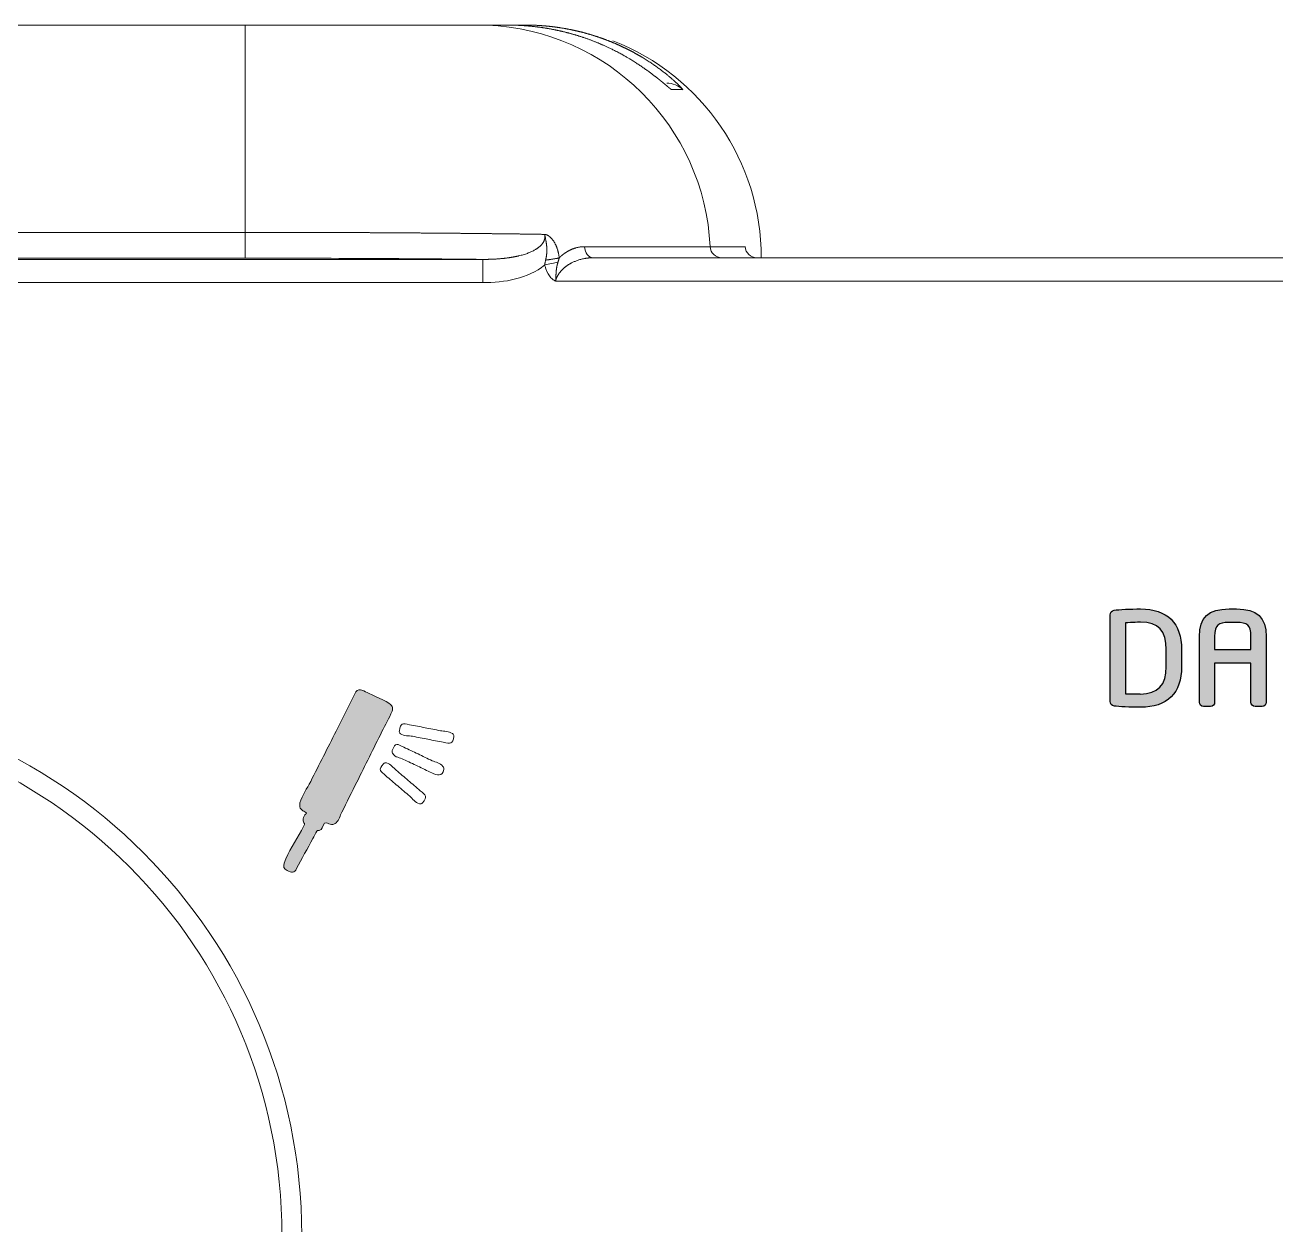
# Model space of a CAD drawing. Extents: x 4791 to 7950, y -873 to 2082.
# Drawn here: x 5907.2 to 5960.9, y 270.6 to 322.1 of the extents above; entities that cross this region are included whole.
import ezdxf

# ---------------------------------------------------------------- set-up
doc = ezdxf.new("R2010")
doc.units = 0
doc.header["$LTSCALE"] = 3
doc.header["$MEASUREMENT"] = 0
doc.layers.add('1', color=7, linetype='CONTINUOUS', true_color=0xffffff)
doc.layers.add('레이어 1', color=7, linetype='CONTINUOUS')
doc.layers.add('레이어 4', color=7, linetype='CONTINUOUS')

msp = doc.modelspace()

# ---------------------------------------------------------------- hatches: boundary and pattern name
at = {"layer": '레이어 1', "true_color": 0x939598}
h = msp.add_hatch(color=252, dxfattribs=at)
h.dxf.hatch_style = 2
edge = h.paths.add_edge_path()
edge.add_spline(control_points=[(5956.205, 294.558), (5956.205, 293.765), (5955.843, 293.379), (5955.098, 293.379), (5955.098, 293.379), (5954.589, 293.388), (5954.456, 293.391), (5954.456, 293.391), (5954.456, 296.432), (5954.456, 296.432), (5954.72, 296.458), (5955.095, 296.463), (5955.099, 296.463), (5955.864, 296.463), (5956.205, 296.099), (5956.205, 295.285), (5956.205, 295.285), (5956.205, 294.558), (5956.205, 294.558)], knot_values=[0, 0, 0, 0, 1, 1, 1, 2, 2, 2, 3, 3, 3, 4, 4, 4, 5, 5, 5, 6, 6, 6, 6], degree=3, periodic=0)
edge = h.paths.add_edge_path()
edge.add_spline(control_points=[(5955.098, 297.034), (5954.685, 297.034), (5954.149, 297.009), (5953.973, 296.98), (5953.863, 296.962), (5953.792, 296.88), (5953.792, 296.771), (5953.792, 296.771), (5953.792, 293.071), (5953.792, 293.071), (5953.792, 292.957), (5953.863, 292.877), (5953.978, 292.861), (5954.144, 292.833), (5954.679, 292.808), (5955.098, 292.808), (5956.253, 292.808), (5956.863, 293.414), (5956.863, 294.558), (5956.863, 294.558), (5956.863, 295.285), (5956.863, 295.285), (5956.863, 296.429), (5956.253, 297.034), (5955.098, 297.034)], knot_values=[0, 0, 0, 0, 1, 1, 1, 2, 2, 2, 3, 3, 3, 4, 4, 4, 5, 5, 5, 6, 6, 6, 7, 7, 7, 8, 8, 8, 8], degree=3, periodic=0)
h = msp.add_hatch(color=252, dxfattribs=at)
h.dxf.hatch_style = 2
edge = h.paths.add_edge_path()
edge.add_spline(control_points=[(5959.841, 295.289), (5959.841, 295.289), (5958.284, 295.289), (5958.284, 295.289), (5958.284, 295.347), (5958.284, 295.844), (5958.284, 295.844), (5958.284, 296.363), (5958.438, 296.452), (5958.901, 296.452), (5958.901, 296.452), (5959.224, 296.452), (5959.224, 296.452), (5959.687, 296.452), (5959.841, 296.363), (5959.841, 295.844), (5959.841, 295.844), (5959.841, 295.347), (5959.841, 295.289)], knot_values=[0, 0, 0, 0, 1, 1, 1, 2, 2, 2, 3, 3, 3, 4, 4, 4, 5, 5, 5, 6, 6, 6, 6], degree=3, periodic=0)
edge = h.paths.add_edge_path()
edge.add_spline(control_points=[(5959.224, 297.034), (5959.224, 297.034), (5958.901, 297.034), (5958.901, 297.034), (5958.019, 297.034), (5957.626, 296.667), (5957.626, 295.844), (5957.626, 295.844), (5957.626, 293.029), (5957.626, 293.029), (5957.626, 292.93), (5957.707, 292.846), (5957.802, 292.846), (5957.802, 292.846), (5958.11, 292.846), (5958.11, 292.846), (5958.219, 292.846), (5958.284, 292.939), (5958.284, 293.029), (5958.284, 293.029), (5958.284, 294.647), (5958.284, 294.71), (5958.284, 294.71), (5959.841, 294.71), (5959.841, 294.71), (5959.841, 294.647), (5959.841, 293.029), (5959.841, 293.029), (5959.841, 292.928), (5959.92, 292.846), (5960.018, 292.846), (5960.018, 292.846), (5960.323, 292.846), (5960.323, 292.846), (5960.429, 292.846), (5960.501, 292.94), (5960.501, 293.029), (5960.501, 293.029), (5960.501, 295.844), (5960.501, 295.844), (5960.501, 296.667), (5960.107, 297.034), (5959.224, 297.034)], knot_values=[0, 0, 0, 0, 1, 1, 1, 2, 2, 2, 3, 3, 3, 4, 4, 4, 5, 5, 5, 6, 6, 6, 7, 7, 7, 8, 8, 8, 9, 9, 9, 10, 10, 10, 11, 11, 11, 12, 12, 12, 13, 13, 13, 14, 14, 14, 14], degree=3, periodic=0)
at = {"layer": '레이어 4'}
h = msp.add_hatch(color=252, dxfattribs=at)
h.dxf.hatch_style = 2
edge = h.paths.add_edge_path()
edge.add_spline(control_points=[(5918.83, 285.877), (5918.744, 285.66), (5918.596, 285.715), (5918.428, 285.798), (5918.285, 285.87), (5918.247, 285.955), (5918.3, 286.108), (5918.478, 286.621), (5918.795, 287.047), (5919.044, 287.515), (5919.083, 287.59), (5919.123, 287.664), (5919.162, 287.738), (5919.176, 287.763), (5919.184, 287.784), (5919.166, 287.812), (5919.149, 287.836), (5919.137, 287.862), (5919.129, 287.891), (5919.111, 287.951), (5919.109, 288.006), (5919.128, 288.066), (5919.14, 288.109), (5919.164, 288.146), (5919.184, 288.185), (5919.201, 288.22), (5919.3, 288.252), (5919.233, 288.292), (5919.177, 288.326), (5919.119, 288.352), (5919.067, 288.391), (5918.996, 288.443), (5918.973, 288.503), (5918.965, 288.587), (5918.961, 288.626), (5918.964, 288.662), (5918.976, 288.7), (5919.078, 289.039), (5919.283, 289.315), (5919.438, 289.622), (5919.802, 290.343), (5920.168, 291.064), (5920.533, 291.786), (5920.803, 292.318), (5921.072, 292.852), (5921.33, 293.391), (5921.464, 293.672), (5921.661, 293.542), (5921.867, 293.439), (5922.036, 293.355), (5922.724, 293.061), (5922.874, 292.93), (5922.934, 292.877), (5922.954, 292.821), (5922.955, 292.744), (5922.956, 292.706), (5922.949, 292.672), (5922.935, 292.637), (5922.805, 292.337), (5922.644, 292.054), (5922.499, 291.762), (5922.139, 291.038), (5921.779, 290.315), (5921.419, 289.591), (5921.205, 289.161), (5920.991, 288.731), (5920.777, 288.301), (5920.7, 288.146), (5920.669, 287.976), (5920.531, 287.845), (5920.471, 287.788), (5920.414, 287.765), (5920.329, 287.773), (5920.245, 287.782), (5920.176, 287.825), (5920.099, 287.85), (5919.996, 287.884), (5919.944, 287.593), (5919.891, 287.557), (5919.854, 287.533), (5919.817, 287.519), (5919.773, 287.513), (5919.749, 287.508), (5919.72, 287.521), (5919.703, 287.489), (5919.645, 287.382), (5919.587, 287.274), (5919.528, 287.167), (5919.295, 286.737), (5919.063, 286.307), (5918.83, 285.877)], knot_values=[0, 0, 0, 0, 1, 1, 1, 2, 2, 2, 3, 3, 3, 4, 4, 4, 5, 5, 5, 6, 6, 6, 7, 7, 7, 8, 8, 8, 9, 9, 9, 10, 10, 10, 11, 11, 11, 12, 12, 12, 13, 13, 13, 14, 14, 14, 15, 15, 15, 16, 16, 16, 17, 17, 17, 18, 18, 18, 19, 19, 19, 20, 20, 20, 21, 21, 21, 22, 22, 22, 23, 23, 23, 24, 24, 24, 25, 25, 25, 26, 26, 26, 27, 27, 27, 28, 28, 28, 29, 29, 29, 30, 30, 30, 30], degree=3, periodic=0)

# ---------------------------------------------------------------- linework, layer by layer
at = {"layer": '1', "color": 7, "linetype": 'Continuous', "lineweight": 18}
for p, q in [((5916.617, 322.118), (5490.987, 322.118)), ((5878.803, 322.125), (5928.633, 322.125)), ((5927.015, 322.117), (5916.617, 322.117)), ((5928.195, 322.118), (5926.975, 322.118)), ((5928.633, 322.125), (5928.801, 322.125)), ((5926.829, 312.055), (5926.829, 311.055)), ((5931.576, 312.125), (5992.228, 312.125))]:
    msp.add_line(p, q, dxfattribs=at)
at = {"layer": '1', "color": 7, "linetype": 'Continuous', "lineweight": 13}
for p, q in [((5916.617, 322.117), (5490.987, 322.117)), ((5916.617, 322.118), (5916.617, 322.117)), ((5916.617, 313.216), (5916.617, 322.117)), ((5928.235, 322.117), (5927.015, 322.117)), ((5935.428, 319.348), (5934.951, 319.348)), ((5496.488, 313.216), (5916.617, 313.216)), ((5916.617, 312.107), (5916.617, 313.216)), ((5931.211, 312.601), (5936.603, 312.601)), ((5936.603, 312.601), (5938.11, 312.601)), ((5916.617, 312.107), (5496.488, 312.107)), ((5694.961, 312.055), (5926.829, 312.055)), ((5926.829, 311.055), (5694.961, 311.055)), ((5992.228, 311.125), (5929.961, 311.125))]:
    msp.add_line(p, q, dxfattribs=at)
at = {"layer": '1', "color": 7, "linetype": 'Continuous', "lineweight": 18}
msp.add_arc((5895.802, 270.125), 23.25, 270, 90, dxfattribs=at)
at = {"layer": '1', "color": 7, "linetype": 'Continuous', "lineweight": 13}
msp.add_arc((5895.802, 270.125), 22.398, 270, 90, dxfattribs=at)
at = {"layer": '1', "color": 7, "linetype": 'Continuous', "lineweight": 18}
for centre, major_axis, ratio, start_param, end_param in [((5926.975, 321.118), (0, 1), 0.999848, 6.243285, 6.283188), ((5928.801, 312.125), (10.002, 0), 0.999848, 0, 1.200825), ((5931.576, 312.625), (0, 0.5), 0.730115, 1.618433, 3.141593), ((5938.61, 312.625), (0, 0.5), 0.999848, 1.618433, 3.141593)]:
    msp.add_ellipse(centre, major_axis=major_axis, ratio=ratio, start_param=start_param, end_param=end_param, dxfattribs=at)
at = {"layer": '1', "color": 7, "linetype": 'Continuous', "lineweight": 13}
for centre, major_axis, start_param, end_param in [((5926.616, 312.125), (0, -10), 1.618433, 3.101692), ((5934.737, 318.625), (0, 1), 5.519399, 6.283185), ((5937.102, 312.625), (0, -0.5), 4.760026, 6.283185)]:
    msp.add_ellipse(centre, major_axis=major_axis, ratio=0.999848, start_param=start_param, end_param=end_param, dxfattribs=at)
at = {"layer": '1', "color": 7, "linetype": 'Continuous', "lineweight": 18}
for points, knots in [([(5934.951, 319.348), (5934.95, 319.348), (5934.95, 319.348), (5934.949, 319.348), (5934.947, 319.348), (5934.946, 319.349), (5934.944, 319.35), (5934.943, 319.351), (5934.941, 319.352), (5934.939, 319.353), (5934.936, 319.354), (5934.934, 319.356), (5934.931, 319.358), (5934.928, 319.36), (5934.925, 319.362), (5934.922, 319.364), (5934.919, 319.366), (5934.915, 319.369), (5934.912, 319.372), (5934.908, 319.375), (5934.904, 319.378), (5934.9, 319.381), (5934.895, 319.384), (5934.891, 319.388), (5934.886, 319.392), (5934.881, 319.396), (5934.876, 319.4), (5934.871, 319.404), (5934.865, 319.408), (5934.86, 319.413), (5934.854, 319.418), (5934.848, 319.423), (5934.842, 319.428), (5934.835, 319.433), (5934.829, 319.438), (5934.822, 319.444), (5934.815, 319.45), (5934.808, 319.456), (5934.801, 319.462), (5934.794, 319.468), (5934.786, 319.474), (5934.778, 319.481), (5934.77, 319.487), (5934.762, 319.494), (5934.754, 319.501), (5934.745, 319.508), (5934.737, 319.516), (5934.728, 319.523), (5934.719, 319.531), (5934.709, 319.538), (5934.7, 319.546), (5934.69, 319.554), (5934.681, 319.562), (5934.671, 319.571), (5934.66, 319.579), (5934.65, 319.588), (5934.639, 319.597), (5934.629, 319.606), (5934.618, 319.615), (5934.607, 319.624), (5934.595, 319.634), (5934.584, 319.643), (5934.572, 319.653), (5934.56, 319.663), (5934.548, 319.673), (5934.536, 319.683), (5934.523, 319.693), (5934.51, 319.703), (5934.497, 319.714), (5934.484, 319.725), (5934.471, 319.735), (5934.458, 319.746), (5934.444, 319.757), (5934.43, 319.769), (5934.416, 319.78), (5934.402, 319.791), (5934.387, 319.803), (5934.372, 319.815), (5934.357, 319.827), (5934.342, 319.839), (5934.327, 319.851), (5934.311, 319.863), (5934.296, 319.876), (5934.28, 319.888), (5934.263, 319.901), (5934.247, 319.913), (5934.218, 319.936), (5934.175, 319.969), (5934.117, 320.013), (5934.057, 320.058), (5933.995, 320.104), (5933.932, 320.15), (5933.866, 320.197), (5933.799, 320.244), (5933.73, 320.292), (5933.66, 320.341), (5933.587, 320.39), (5933.512, 320.44), (5933.436, 320.489), (5933.357, 320.54), (5933.277, 320.59), (5933.207, 320.633), (5933.146, 320.67), (5933.095, 320.7), (5933.039, 320.733), (5932.978, 320.769), (5932.911, 320.807), (5932.839, 320.848), (5932.761, 320.89), (5932.678, 320.935), (5932.589, 320.982), (5932.503, 321.026), (5932.425, 321.065), (5932.355, 321.099), (5932.288, 321.132), (5932.224, 321.162), (5932.163, 321.191), (5932.104, 321.217), (5932.048, 321.243), (5931.994, 321.266), (5931.944, 321.288), (5931.896, 321.309), (5931.852, 321.328), (5931.81, 321.345), (5931.763, 321.364), (5931.712, 321.385), (5931.655, 321.408), (5931.598, 321.431), (5931.541, 321.452), (5931.485, 321.474), (5931.429, 321.495), (5931.373, 321.515), (5931.318, 321.535), (5931.263, 321.554), (5931.208, 321.573), (5931.154, 321.591), (5931.1, 321.609), (5931.047, 321.627), (5930.994, 321.644), (5930.942, 321.66), (5930.889, 321.676), (5930.838, 321.692), (5930.786, 321.707), (5930.735, 321.722), (5930.685, 321.736), (5930.635, 321.75), (5930.585, 321.764), (5930.536, 321.777), (5930.487, 321.79), (5930.438, 321.803), (5930.39, 321.815), (5930.343, 321.827), (5930.296, 321.838), (5930.249, 321.849), (5930.203, 321.86), (5930.157, 321.871), (5930.112, 321.881), (5930.067, 321.891), (5930.023, 321.9), (5929.979, 321.909), (5929.935, 321.918), (5929.892, 321.927), (5929.85, 321.935), (5929.807, 321.943), (5929.766, 321.951), (5929.725, 321.958), (5929.684, 321.966), (5929.644, 321.973), (5929.604, 321.98), (5929.565, 321.986), (5929.526, 321.992), (5929.488, 321.998), (5929.45, 322.004), (5929.413, 322.01), (5929.376, 322.015), (5929.34, 322.021), (5929.304, 322.026), (5929.266, 322.031), (5929.226, 322.036), (5929.184, 322.042), (5929.142, 322.047), (5929.102, 322.052), (5929.063, 322.056), (5929.024, 322.06), (5928.987, 322.065), (5928.95, 322.068), (5928.915, 322.072), (5928.88, 322.075), (5928.846, 322.079), (5928.813, 322.082), (5928.781, 322.085), (5928.749, 322.087), (5928.719, 322.09), (5928.69, 322.092), (5928.661, 322.094), (5928.634, 322.096), (5928.607, 322.098), (5928.581, 322.1), (5928.557, 322.102), (5928.533, 322.103), (5928.51, 322.105), (5928.488, 322.106), (5928.467, 322.107), (5928.446, 322.108), (5928.427, 322.109), (5928.409, 322.11), (5928.391, 322.111), (5928.375, 322.112), (5928.359, 322.113), (5928.344, 322.113), (5928.33, 322.114), (5928.317, 322.114), (5928.305, 322.115), (5928.294, 322.115), (5928.284, 322.116), (5928.275, 322.116), (5928.267, 322.116), (5928.259, 322.117), (5928.253, 322.117), (5928.247, 322.117), (5928.243, 322.117), (5928.239, 322.117), (5928.236, 322.117), (5928.235, 322.117), (5928.235, 322.117)], [0, 0, 0, 0, 0.003246, 0.006482, 0.009708, 0.012924, 0.016131, 0.019329, 0.022518, 0.025697, 0.028867, 0.032028, 0.03518, 0.038323, 0.041458, 0.044584, 0.047701, 0.05081, 0.05391, 0.057003, 0.060087, 0.063163, 0.066231, 0.069292, 0.072345, 0.07539, 0.078427, 0.081458, 0.08448, 0.087496, 0.090505, 0.093507, 0.096502, 0.09949, 0.102471, 0.105446, 0.108415, 0.111377, 0.114334, 0.117284, 0.120228, 0.123167, 0.126099, 0.129027, 0.131948, 0.134865, 0.137776, 0.140682, 0.143584, 0.14648, 0.149372, 0.152259, 0.155142, 0.15802, 0.160895, 0.163765, 0.166631, 0.169493, 0.172352, 0.175207, 0.178059, 0.180907, 0.183753, 0.186595, 0.189434, 0.192271, 0.195105, 0.197937, 0.200766, 0.203593, 0.206417, 0.20924, 0.212061, 0.214881, 0.217698, 0.220515, 0.22333, 0.226144, 0.228957, 0.231769, 0.23458, 0.23739, 0.240201, 0.243011, 0.24582, 0.24863, 0.25144, 0.260695, 0.269793, 0.278742, 0.287548, 0.29622, 0.304766, 0.313196, 0.321517, 0.32974, 0.337875, 0.345931, 0.35392, 0.361851, 0.369736, 0.377586, 0.381859, 0.38657, 0.391718, 0.397303, 0.403326, 0.409788, 0.416688, 0.424027, 0.431805, 0.440022, 0.446249, 0.452238, 0.45799, 0.463505, 0.468783, 0.473824, 0.478628, 0.483195, 0.487526, 0.49162, 0.495478, 0.4991, 0.502486, 0.5075, 0.512495, 0.517472, 0.522432, 0.527374, 0.532299, 0.537207, 0.542099, 0.546975, 0.551835, 0.55668, 0.56151, 0.566325, 0.571126, 0.575913, 0.580687, 0.585447, 0.590194, 0.594929, 0.599651, 0.604362, 0.609061, 0.613749, 0.618427, 0.623094, 0.627752, 0.632399, 0.637038, 0.641668, 0.64629, 0.650904, 0.65551, 0.660109, 0.664701, 0.669287, 0.673867, 0.678442, 0.683011, 0.687575, 0.692136, 0.696692, 0.701245, 0.705795, 0.710342, 0.714887, 0.71943, 0.723972, 0.728513, 0.733053, 0.737593, 0.742133, 0.746674, 0.751216, 0.756813, 0.762389, 0.767947, 0.773487, 0.779009, 0.784514, 0.790002, 0.795476, 0.800935, 0.80638, 0.811812, 0.817232, 0.82264, 0.828038, 0.833426, 0.838805, 0.844175, 0.849538, 0.854895, 0.860245, 0.865591, 0.870932, 0.87627, 0.881605, 0.886939, 0.892272, 0.897604, 0.902938, 0.908273, 0.91361, 0.918951, 0.924295, 0.929645, 0.935, 0.940362, 0.945731, 0.951108, 0.956494, 0.96189, 0.967296, 0.972714, 0.978144, 0.983587, 0.989043, 0.994514, 1, 1, 1, 1]), ([(5926.829, 312.055), (5926.847, 312.055), (5926.881, 312.055), (5926.933, 312.055), (5926.984, 312.056), (5927.034, 312.056), (5927.084, 312.057), (5927.133, 312.059), (5927.181, 312.06), (5927.228, 312.062), (5927.275, 312.064), (5927.322, 312.066), (5927.367, 312.068), (5927.412, 312.071), (5927.456, 312.074), (5927.5, 312.077), (5927.542, 312.08), (5927.584, 312.084), (5927.626, 312.087), (5927.666, 312.091), (5927.706, 312.095), (5927.745, 312.099), (5927.784, 312.104), (5927.822, 312.108), (5927.859, 312.113), (5927.895, 312.117), (5927.93, 312.122), (5927.965, 312.127), (5927.999, 312.132), (5928.033, 312.137), (5928.065, 312.143), (5928.097, 312.148), (5928.128, 312.153), (5928.159, 312.159), (5928.188, 312.164), (5928.217, 312.17), (5928.246, 312.175), (5928.273, 312.181), (5928.3, 312.187), (5928.326, 312.192), (5928.351, 312.198), (5928.401, 312.21), (5928.475, 312.228), (5928.57, 312.255), (5928.661, 312.283), (5928.747, 312.313), (5928.828, 312.344), (5928.904, 312.376), (5928.976, 312.409), (5929.042, 312.443), (5929.093, 312.472), (5929.13, 312.495), (5929.155, 312.511), (5929.179, 312.528), (5929.202, 312.544), (5929.224, 312.561), (5929.246, 312.578), (5929.267, 312.596), (5929.286, 312.613), (5929.306, 312.631), (5929.324, 312.649), (5929.341, 312.667), (5929.357, 312.685), (5929.373, 312.703), (5929.388, 312.721), (5929.401, 312.74), (5929.414, 312.759), (5929.427, 312.777), (5929.438, 312.796), (5929.448, 312.815), (5929.457, 312.834), (5929.466, 312.853), (5929.474, 312.873), (5929.48, 312.892), (5929.486, 312.911), (5929.491, 312.93), (5929.495, 312.949), (5929.499, 312.968), (5929.501, 312.988), (5929.502, 313.007), (5929.503, 313.026), (5929.503, 313.045), (5929.502, 313.064), (5929.5, 313.083), (5929.497, 313.102), (5929.494, 313.114), (5929.493, 313.12)], [0, 0, 0, 0, 0.0167, 0.033193, 0.049478, 0.065556, 0.081424, 0.097082, 0.112529, 0.127765, 0.142788, 0.157598, 0.172194, 0.186575, 0.200741, 0.21469, 0.228421, 0.241935, 0.25523, 0.268305, 0.281159, 0.293793, 0.306205, 0.318394, 0.33036, 0.342101, 0.353618, 0.36491, 0.375976, 0.386815, 0.397427, 0.407812, 0.417968, 0.427895, 0.437592, 0.44706, 0.456298, 0.465304, 0.47408, 0.482624, 0.490936, 0.499015, 0.532147, 0.563942, 0.594399, 0.623514, 0.651288, 0.677723, 0.702823, 0.726596, 0.749053, 0.75867, 0.7681, 0.777346, 0.786409, 0.795292, 0.803997, 0.812527, 0.820885, 0.829074, 0.837097, 0.844959, 0.852661, 0.86021, 0.867609, 0.874863, 0.881978, 0.888957, 0.895808, 0.902537, 0.909149, 0.915653, 0.922054, 0.928362, 0.934583, 0.940728, 0.946803, 0.952819, 0.958785, 0.964712, 0.970608, 0.976484, 0.982351, 0.988219, 0.994099, 1, 1, 1, 1]), ([(5929.492, 313.129), (5929.495, 313.129), (5929.499, 313.129), (5929.506, 313.129), (5929.513, 313.128), (5929.521, 313.127), (5929.528, 313.126), (5929.535, 313.124), (5929.542, 313.122), (5929.549, 313.12), (5929.557, 313.118), (5929.564, 313.116), (5929.572, 313.113), (5929.579, 313.11), (5929.586, 313.107), (5929.594, 313.104), (5929.602, 313.1), (5929.609, 313.096), (5929.617, 313.092), (5929.624, 313.088), (5929.632, 313.084), (5929.64, 313.079), (5929.648, 313.074), (5929.656, 313.069), (5929.663, 313.063), (5929.671, 313.058), (5929.679, 313.052), (5929.687, 313.046), (5929.695, 313.039), (5929.703, 313.033), (5929.711, 313.026), (5929.719, 313.019), (5929.744, 312.997), (5929.783, 312.959), (5929.834, 312.899), (5929.881, 312.834), (5929.916, 312.776), (5929.941, 312.73), (5929.958, 312.697), (5929.974, 312.663), (5929.989, 312.629), (5930.003, 312.594), (5930.017, 312.558), (5930.03, 312.522), (5930.043, 312.484), (5930.054, 312.446), (5930.065, 312.408), (5930.075, 312.369), (5930.084, 312.329), (5930.093, 312.288), (5930.1, 312.247), (5930.107, 312.205), (5930.113, 312.162), (5930.117, 312.133), (5930.118, 312.119)], [0, 0, 0, 0, 0.006653, 0.013341, 0.020068, 0.026838, 0.033656, 0.040526, 0.04745, 0.054433, 0.061479, 0.068591, 0.075773, 0.083027, 0.090358, 0.097768, 0.105261, 0.112839, 0.120505, 0.128262, 0.136113, 0.144061, 0.152107, 0.160254, 0.168505, 0.176861, 0.185326, 0.1939, 0.202586, 0.211386, 0.220301, 0.229334, 0.238486, 0.301985, 0.365475, 0.429432, 0.494318, 0.522631, 0.551009, 0.579475, 0.608055, 0.636772, 0.665648, 0.694706, 0.723969, 0.753459, 0.783197, 0.813204, 0.843501, 0.874107, 0.905042, 0.936323, 0.96797, 1, 1, 1, 1]), ([(5929.534, 312.023), (5929.535, 312.026), (5929.536, 312.032), (5929.539, 312.044), (5929.542, 312.059), (5929.546, 312.078), (5929.55, 312.1), (5929.555, 312.126), (5929.56, 312.154), (5929.565, 312.186), (5929.57, 312.221), (5929.575, 312.258), (5929.579, 312.298), (5929.583, 312.341), (5929.585, 312.385), (5929.587, 312.431), (5929.588, 312.479), (5929.586, 312.528), (5929.584, 312.571), (5929.581, 312.607), (5929.578, 312.635), (5929.575, 312.661), (5929.572, 312.687), (5929.569, 312.711), (5929.566, 312.733), (5929.563, 312.755), (5929.56, 312.775), (5929.556, 312.795), (5929.553, 312.813), (5929.55, 312.831), (5929.546, 312.858), (5929.539, 312.895), (5929.531, 312.94), (5929.521, 312.992), (5929.511, 313.04), (5929.502, 313.08), (5929.497, 313.1), (5929.495, 313.11), (5929.494, 313.115), (5929.493, 313.118), (5929.493, 313.119), (5929.493, 313.12)], [0, 0, 0, 0, 0.007378, 0.017987, 0.031785, 0.048714, 0.068704, 0.091666, 0.117497, 0.146075, 0.177265, 0.210911, 0.246843, 0.284876, 0.324814, 0.36645, 0.409575, 0.453982, 0.499474, 0.526636, 0.552471, 0.577043, 0.600414, 0.622643, 0.643787, 0.663899, 0.683028, 0.701221, 0.718523, 0.734975, 0.750615, 0.794695, 0.836124, 0.875522, 0.937753, 0.968863, 0.984427, 0.992212, 0.996106, 0.998053, 1, 1, 1, 1]), ([(5929.961, 311.125), (5929.96, 311.125), (5929.96, 311.125), (5929.959, 311.126), (5929.959, 311.126), (5929.958, 311.126), (5929.958, 311.126), (5929.957, 311.126), (5929.956, 311.127), (5929.954, 311.127), (5929.952, 311.128), (5929.948, 311.129), (5929.946, 311.13), (5929.939, 311.133), (5929.935, 311.135), (5929.925, 311.14), (5929.918, 311.143), (5929.902, 311.152), (5929.892, 311.158), (5929.868, 311.174), (5929.854, 311.184), (5929.786, 311.239), (5929.738, 311.291), (5929.61, 311.466), (5929.549, 311.606), (5929.506, 311.771), (5929.501, 311.793), (5929.496, 311.815)], [0, 0, 0, 0, 0.000922, 0.000922, 0.002268, 0.002268, 0.003614, 0.003614, 0.006305, 0.006305, 0.011685, 0.011685, 0.020842, 0.020842, 0.036124, 0.036124, 0.060933, 0.060933, 0.100227, 0.100227, 0.161025, 0.161025, 0.402693, 0.402693, 0.921599, 0.921599, 1, 1, 1, 1]), ([(5931.576, 312.125), (5931.568, 312.125), (5931.553, 312.125), (5931.531, 312.125), (5931.508, 312.124), (5931.486, 312.123), (5931.463, 312.122), (5931.441, 312.121), (5931.419, 312.119), (5931.397, 312.117), (5931.376, 312.115), (5931.354, 312.113), (5931.332, 312.11), (5931.311, 312.108), (5931.29, 312.105), (5931.268, 312.102), (5931.247, 312.098), (5931.226, 312.095), (5931.184, 312.087), (5931.122, 312.074), (5931.043, 312.055), (5930.967, 312.033), (5930.896, 312.009), (5930.829, 311.984), (5930.766, 311.958), (5930.708, 311.932), (5930.659, 311.908), (5930.618, 311.887), (5930.585, 311.868), (5930.553, 311.849), (5930.521, 311.83), (5930.49, 311.81), (5930.461, 311.79), (5930.431, 311.769), (5930.403, 311.748), (5930.376, 311.727), (5930.349, 311.706), (5930.324, 311.684), (5930.299, 311.662), (5930.275, 311.639), (5930.252, 311.617), (5930.23, 311.594), (5930.208, 311.571), (5930.187, 311.548), (5930.168, 311.524), (5930.149, 311.501), (5930.131, 311.477), (5930.113, 311.454), (5930.097, 311.43), (5930.081, 311.407), (5930.067, 311.383), (5930.053, 311.359), (5930.04, 311.336), (5930.028, 311.312), (5930.016, 311.288), (5930.006, 311.265), (5929.996, 311.241), (5929.987, 311.218), (5929.979, 311.195), (5929.972, 311.171), (5929.966, 311.148), (5929.962, 311.133), (5929.961, 311.125)], [0, 0, 0, 0, 0.012163, 0.024262, 0.036297, 0.048268, 0.060175, 0.072018, 0.083797, 0.095512, 0.107162, 0.118749, 0.130272, 0.14173, 0.153125, 0.164455, 0.175721, 0.186924, 0.198062, 0.243067, 0.285968, 0.326767, 0.365465, 0.402066, 0.436571, 0.468985, 0.499311, 0.518578, 0.53752, 0.556138, 0.574435, 0.592413, 0.610073, 0.627418, 0.644451, 0.661173, 0.677587, 0.693697, 0.709504, 0.725013, 0.740226, 0.755148, 0.76978, 0.784129, 0.798197, 0.811989, 0.82551, 0.838764, 0.851758, 0.864496, 0.876985, 0.889231, 0.90124, 0.91302, 0.924578, 0.935922, 0.947061, 0.958003, 0.968758, 0.979335, 0.989746, 1, 1, 1, 1]), ([(5930.064, 311.936), (5930.062, 311.929), (5930.058, 311.915), (5930.052, 311.894), (5930.046, 311.873), (5930.041, 311.852), (5930.036, 311.832), (5930.031, 311.811), (5930.026, 311.791), (5930.022, 311.771), (5930.018, 311.751), (5930.014, 311.731), (5930.01, 311.711), (5930.007, 311.692), (5930.004, 311.672), (5930.001, 311.653), (5929.998, 311.634), (5929.996, 311.615), (5929.994, 311.596), (5929.992, 311.578), (5929.99, 311.559), (5929.988, 311.535), (5929.985, 311.506), (5929.983, 311.473), (5929.981, 311.441), (5929.979, 311.411), (5929.978, 311.382), (5929.976, 311.354), (5929.975, 311.327), (5929.973, 311.302), (5929.972, 311.277), (5929.971, 311.254), (5929.97, 311.238), (5929.969, 311.231)], [0, 0, 0, 0, 0.031423, 0.06256, 0.093407, 0.12396, 0.154216, 0.184172, 0.213825, 0.243175, 0.27222, 0.300958, 0.329391, 0.357518, 0.385339, 0.412857, 0.440072, 0.466988, 0.493606, 0.51993, 0.545964, 0.571711, 0.620536, 0.667046, 0.711368, 0.753621, 0.793918, 0.832364, 0.869057, 0.904088, 0.937538, 0.969485, 1, 1, 1, 1]), ([(5929.975, 311.23), (5929.974, 311.222), (5929.973, 311.213), (5929.97, 311.196), (5929.969, 311.187), (5929.967, 311.17), (5929.966, 311.162), (5929.964, 311.151), (5929.964, 311.149), (5929.964, 311.146), (5929.964, 311.144), (5929.963, 311.142), (5929.962, 311.137), (5929.961, 311.132), (5929.96, 311.128)], [0, 0, 0, 0, 0.25, 0.25, 0.5, 0.5, 0.75, 0.75, 0.8125, 0.8125, 0.84375, 0.84375, 0.875, 1, 1, 1, 1])]:
    msp.add_open_spline(points, degree=3, knots=knots, dxfattribs=at)
at = {"layer": '1', "color": 7, "linetype": 'Continuous', "lineweight": 13}
for points, knots in [([(5928.633, 322.125), (5928.647, 322.125), (5928.676, 322.125), (5928.719, 322.125), (5928.762, 322.124), (5928.806, 322.124), (5928.849, 322.123), (5928.892, 322.122), (5928.934, 322.121), (5928.977, 322.119), (5929.02, 322.118), (5929.062, 322.116), (5929.105, 322.114), (5929.147, 322.112), (5929.189, 322.11), (5929.231, 322.107), (5929.273, 322.105), (5929.315, 322.102), (5929.357, 322.099), (5929.398, 322.096), (5929.44, 322.093), (5929.481, 322.089), (5929.523, 322.086), (5929.564, 322.082), (5929.605, 322.078), (5929.646, 322.074), (5929.687, 322.069), (5929.728, 322.065), (5929.768, 322.061), (5929.809, 322.056), (5929.849, 322.051), (5929.889, 322.046), (5929.929, 322.041), (5929.97, 322.035), (5930.009, 322.03), (5930.049, 322.024), (5930.089, 322.018), (5930.128, 322.013), (5930.168, 322.006), (5930.207, 322), (5930.246, 321.994), (5930.285, 321.987), (5930.324, 321.981), (5930.363, 321.974), (5930.402, 321.967), (5930.44, 321.96), (5930.479, 321.953), (5930.517, 321.946), (5930.555, 321.938), (5930.593, 321.931), (5930.631, 321.923), (5930.669, 321.915), (5930.707, 321.907), (5930.744, 321.899), (5930.782, 321.891), (5930.819, 321.882), (5930.856, 321.874), (5930.893, 321.865), (5930.93, 321.857), (5930.967, 321.848), (5931.004, 321.839), (5931.04, 321.83), (5931.076, 321.821), (5931.113, 321.811), (5931.149, 321.802), (5931.185, 321.793), (5931.221, 321.783), (5931.256, 321.773), (5931.292, 321.763), (5931.327, 321.753), (5931.363, 321.743), (5931.398, 321.733), (5931.433, 321.723), (5931.468, 321.713), (5931.503, 321.702), (5931.538, 321.692), (5931.572, 321.681), (5931.606, 321.67), (5931.641, 321.659), (5931.675, 321.648), (5931.709, 321.637), (5931.743, 321.626), (5931.777, 321.615), (5931.81, 321.604), (5931.844, 321.592), (5931.877, 321.581), (5931.91, 321.569), (5931.943, 321.558), (5931.976, 321.546), (5932.009, 321.534), (5932.042, 321.522), (5932.074, 321.51), (5932.107, 321.498), (5932.139, 321.486), (5932.171, 321.473), (5932.203, 321.461), (5932.235, 321.449), (5932.266, 321.436), (5932.298, 321.424), (5932.33, 321.411), (5932.361, 321.398), (5932.392, 321.386), (5932.423, 321.373), (5932.454, 321.36), (5932.485, 321.347), (5932.515, 321.334), (5932.546, 321.321), (5932.576, 321.308), (5932.606, 321.294), (5932.637, 321.281), (5932.667, 321.268), (5932.696, 321.254), (5932.726, 321.241), (5932.756, 321.227), (5932.785, 321.214), (5932.814, 321.2), (5932.844, 321.186), (5932.873, 321.172), (5932.901, 321.159), (5932.93, 321.145), (5932.959, 321.131), (5932.987, 321.117), (5933.016, 321.103), (5933.044, 321.089), (5933.072, 321.075), (5933.1, 321.06), (5933.128, 321.046), (5933.155, 321.032), (5933.183, 321.018), (5933.21, 321.003), (5933.238, 320.989), (5933.265, 320.974), (5933.292, 320.96), (5933.319, 320.945), (5933.346, 320.931), (5933.372, 320.916), (5933.399, 320.901), (5933.425, 320.887), (5933.451, 320.872), (5933.477, 320.857), (5933.503, 320.843), (5933.529, 320.828), (5933.555, 320.813), (5933.58, 320.798), (5933.606, 320.783), (5933.631, 320.768), (5933.656, 320.753), (5933.703, 320.725), (5933.771, 320.684), (5933.858, 320.63), (5933.942, 320.576), (5934.024, 320.523), (5934.103, 320.469), (5934.18, 320.417), (5934.255, 320.365), (5934.327, 320.314), (5934.396, 320.263), (5934.464, 320.213), (5934.529, 320.163), (5934.592, 320.115), (5934.653, 320.067), (5934.711, 320.021), (5934.767, 319.975), (5934.821, 319.93), (5934.873, 319.886), (5934.923, 319.844), (5934.971, 319.802), (5935.01, 319.767), (5935.042, 319.739), (5935.066, 319.717), (5935.09, 319.696), (5935.113, 319.675), (5935.134, 319.655), (5935.155, 319.635), (5935.176, 319.616), (5935.195, 319.597), (5935.214, 319.58), (5935.232, 319.562), (5935.249, 319.546), (5935.265, 319.53), (5935.28, 319.515), (5935.295, 319.5), (5935.309, 319.486), (5935.322, 319.472), (5935.334, 319.46), (5935.346, 319.448), (5935.357, 319.436), (5935.367, 319.426), (5935.376, 319.416), (5935.385, 319.406), (5935.392, 319.398), (5935.399, 319.39), (5935.406, 319.382), (5935.411, 319.376), (5935.416, 319.37), (5935.42, 319.365), (5935.424, 319.36), (5935.426, 319.356), (5935.428, 319.353), (5935.429, 319.351), (5935.43, 319.349), (5935.429, 319.348), (5935.429, 319.348), (5935.428, 319.348)], [0, 0, 0, 0, 0.003778, 0.007547, 0.011307, 0.01506, 0.018804, 0.02254, 0.026267, 0.029987, 0.033698, 0.037402, 0.041097, 0.044785, 0.048465, 0.052138, 0.055802, 0.05946, 0.063109, 0.066751, 0.070386, 0.074014, 0.077634, 0.081248, 0.084854, 0.088453, 0.092045, 0.095631, 0.09921, 0.102782, 0.106347, 0.109906, 0.113458, 0.117004, 0.120544, 0.124077, 0.127604, 0.131125, 0.134641, 0.13815, 0.141653, 0.145151, 0.148642, 0.152129, 0.155609, 0.159085, 0.162555, 0.166019, 0.169479, 0.172933, 0.176382, 0.179826, 0.183266, 0.1867, 0.19013, 0.193556, 0.196976, 0.200393, 0.203804, 0.207212, 0.210615, 0.214015, 0.21741, 0.220801, 0.224189, 0.227572, 0.230952, 0.234329, 0.237702, 0.241071, 0.244438, 0.247801, 0.25116, 0.254517, 0.257871, 0.261222, 0.26457, 0.267915, 0.271258, 0.274599, 0.277937, 0.281272, 0.284606, 0.287937, 0.291266, 0.294593, 0.297918, 0.301242, 0.304564, 0.307884, 0.311203, 0.31452, 0.317836, 0.321151, 0.324465, 0.327778, 0.331089, 0.3344, 0.33771, 0.34102, 0.344329, 0.347637, 0.350945, 0.354253, 0.357561, 0.360868, 0.364176, 0.367483, 0.370791, 0.374099, 0.377408, 0.380717, 0.384026, 0.387336, 0.390647, 0.393959, 0.397272, 0.400586, 0.403901, 0.407217, 0.410534, 0.413853, 0.417173, 0.420495, 0.423819, 0.427144, 0.430471, 0.4338, 0.437132, 0.440465, 0.443801, 0.447139, 0.450479, 0.453822, 0.457168, 0.460516, 0.463867, 0.467221, 0.470578, 0.473938, 0.477301, 0.480667, 0.484037, 0.48741, 0.490786, 0.494166, 0.49755, 0.500938, 0.513214, 0.525471, 0.537712, 0.549945, 0.562176, 0.574411, 0.586655, 0.598915, 0.611196, 0.623506, 0.635849, 0.648232, 0.66066, 0.67314, 0.685676, 0.698275, 0.710943, 0.723684, 0.736503, 0.749408, 0.756814, 0.764195, 0.77155, 0.778882, 0.786191, 0.793477, 0.800743, 0.807989, 0.815216, 0.822425, 0.829617, 0.836794, 0.843956, 0.851104, 0.858239, 0.865363, 0.872477, 0.879581, 0.886678, 0.893767, 0.90085, 0.907928, 0.915002, 0.922074, 0.929144, 0.936213, 0.943283, 0.950355, 0.95743, 0.964509, 0.971592, 0.978682, 0.985779, 0.992885, 1, 1, 1, 1]), ([(5916.617, 313.216), (5916.642, 313.216), (5916.69, 313.216), (5916.763, 313.216), (5916.836, 313.216), (5916.909, 313.216), (5916.982, 313.216), (5917.055, 313.216), (5917.128, 313.216), (5917.201, 313.216), (5917.274, 313.216), (5917.347, 313.216), (5917.42, 313.216), (5917.493, 313.216), (5917.566, 313.216), (5917.639, 313.216), (5917.713, 313.216), (5917.786, 313.215), (5917.859, 313.215), (5917.932, 313.215), (5918.006, 313.215), (5918.079, 313.215), (5918.152, 313.215), (5918.226, 313.215), (5918.299, 313.215), (5918.372, 313.215), (5918.446, 313.215), (5918.519, 313.214), (5918.592, 313.214), (5918.666, 313.214), (5918.739, 313.214), (5918.813, 313.214), (5918.886, 313.214), (5918.959, 313.214), (5919.033, 313.213), (5919.106, 313.213), (5919.18, 313.213), (5919.253, 313.213), (5919.327, 313.213), (5919.4, 313.212), (5919.473, 313.212), (5919.547, 313.212), (5919.62, 313.212), (5919.694, 313.212), (5919.767, 313.211), (5919.84, 313.211), (5919.914, 313.211), (5919.987, 313.211), (5920.06, 313.21), (5920.134, 313.21), (5920.207, 313.21), (5920.28, 313.21), (5920.354, 313.209), (5920.427, 313.209), (5920.5, 313.209), (5920.573, 313.209), (5920.647, 313.208), (5920.72, 313.208), (5920.793, 313.208), (5920.866, 313.208), (5920.939, 313.207), (5921.012, 313.207), (5921.085, 313.207), (5921.158, 313.206), (5921.231, 313.206), (5921.304, 313.206), (5921.377, 313.205), (5921.45, 313.205), (5921.523, 313.205), (5921.596, 313.204), (5921.669, 313.204), (5921.741, 313.204), (5921.814, 313.203), (5921.887, 313.203), (5921.959, 313.203), (5922.032, 313.202), (5922.105, 313.202), (5922.177, 313.201), (5922.25, 313.201), (5922.322, 313.201), (5922.394, 313.2), (5922.467, 313.2), (5922.539, 313.199), (5922.611, 313.199), (5922.683, 313.199), (5922.755, 313.198), (5922.828, 313.198), (5922.9, 313.197), (5922.972, 313.197), (5923.043, 313.196), (5923.115, 313.196), (5923.187, 313.195), (5923.259, 313.195), (5923.33, 313.194), (5923.402, 313.194), (5923.473, 313.194), (5923.545, 313.193), (5923.616, 313.193), (5923.688, 313.192), (5923.759, 313.192), (5923.83, 313.191), (5923.901, 313.191), (5923.972, 313.19), (5924.043, 313.19), (5924.114, 313.189), (5924.185, 313.188), (5924.256, 313.188), (5924.326, 313.187), (5924.397, 313.187), (5924.467, 313.186), (5924.538, 313.186), (5924.608, 313.185), (5924.678, 313.185), (5924.748, 313.184), (5924.818, 313.183), (5924.888, 313.183), (5924.958, 313.182), (5925.028, 313.182), (5925.098, 313.181), (5925.167, 313.181), (5925.237, 313.18), (5925.306, 313.179), (5925.375, 313.179), (5925.445, 313.178), (5925.514, 313.177), (5925.583, 313.177), (5925.652, 313.176), (5925.721, 313.176), (5925.789, 313.175), (5925.858, 313.174), (5925.926, 313.174), (5925.995, 313.173), (5926.063, 313.172), (5926.131, 313.172), (5926.199, 313.171), (5926.267, 313.17), (5926.335, 313.17), (5926.403, 313.169), (5926.47, 313.168), (5926.538, 313.167), (5926.605, 313.167), (5926.672, 313.166), (5926.739, 313.165), (5926.806, 313.165), (5926.873, 313.164), (5926.94, 313.163), (5927.007, 313.162), (5927.073, 313.162), (5927.139, 313.161), (5927.206, 313.16), (5927.272, 313.159), (5927.338, 313.159), (5927.403, 313.158), (5927.469, 313.157), (5927.535, 313.156), (5927.6, 313.155), (5927.665, 313.155), (5927.731, 313.154), (5927.795, 313.153), (5927.86, 313.152), (5927.925, 313.151), (5927.99, 313.151), (5928.054, 313.15), (5928.118, 313.149), (5928.182, 313.148), (5928.246, 313.147), (5928.31, 313.146), (5928.374, 313.146), (5928.437, 313.145), (5928.501, 313.144), (5928.564, 313.143), (5928.627, 313.142), (5928.69, 313.141), (5928.753, 313.14), (5928.815, 313.14), (5928.878, 313.139), (5928.94, 313.138), (5929.002, 313.137), (5929.064, 313.136), (5929.126, 313.135), (5929.187, 313.134), (5929.249, 313.133), (5929.31, 313.132), (5929.371, 313.131), (5929.432, 313.13), (5929.472, 313.13), (5929.492, 313.129)], [0, 0, 0, 0, 0.005205, 0.010412, 0.015621, 0.020833, 0.026048, 0.031265, 0.036484, 0.041706, 0.046931, 0.052158, 0.057387, 0.06262, 0.067854, 0.073091, 0.078331, 0.083573, 0.088818, 0.094065, 0.099314, 0.104566, 0.109821, 0.115078, 0.120338, 0.1256, 0.130865, 0.136132, 0.141402, 0.146674, 0.151949, 0.157226, 0.162506, 0.167788, 0.173073, 0.17836, 0.18365, 0.188942, 0.194237, 0.199534, 0.204834, 0.210137, 0.215442, 0.220749, 0.226059, 0.231371, 0.236686, 0.242004, 0.247324, 0.252646, 0.257971, 0.263299, 0.268629, 0.273961, 0.279296, 0.284634, 0.289974, 0.295316, 0.300662, 0.306009, 0.311359, 0.316712, 0.322067, 0.327425, 0.332785, 0.338148, 0.343513, 0.348881, 0.354251, 0.359624, 0.364999, 0.370377, 0.375757, 0.38114, 0.386526, 0.391913, 0.397304, 0.402697, 0.408092, 0.41349, 0.418891, 0.424294, 0.429699, 0.435107, 0.440518, 0.445931, 0.451347, 0.456765, 0.462185, 0.467609, 0.473034, 0.478463, 0.483893, 0.489327, 0.494762, 0.500201, 0.505642, 0.511085, 0.516531, 0.521979, 0.52743, 0.532884, 0.53834, 0.543798, 0.549259, 0.554723, 0.560189, 0.565657, 0.571128, 0.576602, 0.582078, 0.587557, 0.593038, 0.598522, 0.604008, 0.609497, 0.614988, 0.620482, 0.625979, 0.631477, 0.636979, 0.642483, 0.647989, 0.653498, 0.65901, 0.664524, 0.67004, 0.67556, 0.681081, 0.686605, 0.692132, 0.697661, 0.703193, 0.708727, 0.714264, 0.719804, 0.725345, 0.73089, 0.736437, 0.741986, 0.747538, 0.753093, 0.75865, 0.76421, 0.769772, 0.775336, 0.780903, 0.786473, 0.792045, 0.79762, 0.803198, 0.808777, 0.81436, 0.819945, 0.825532, 0.831122, 0.836715, 0.84231, 0.847907, 0.853507, 0.85911, 0.864715, 0.870323, 0.875933, 0.881546, 0.887161, 0.892779, 0.898399, 0.904022, 0.909648, 0.915276, 0.920906, 0.926539, 0.932175, 0.937813, 0.943454, 0.949097, 0.954743, 0.960391, 0.966042, 0.971695, 0.977351, 0.983009, 0.98867, 0.994334, 1, 1, 1, 1]), ([(5930.118, 312.119), (5930.123, 312.123), (5930.132, 312.132), (5930.145, 312.145), (5930.159, 312.158), (5930.172, 312.171), (5930.186, 312.184), (5930.2, 312.196), (5930.214, 312.208), (5930.228, 312.221), (5930.242, 312.232), (5930.256, 312.244), (5930.271, 312.256), (5930.285, 312.267), (5930.299, 312.278), (5930.314, 312.289), (5930.329, 312.3), (5930.343, 312.311), (5930.358, 312.321), (5930.373, 312.332), (5930.388, 312.342), (5930.403, 312.352), (5930.418, 312.362), (5930.434, 312.371), (5930.449, 312.381), (5930.464, 312.39), (5930.48, 312.399), (5930.496, 312.408), (5930.511, 312.417), (5930.527, 312.425), (5930.543, 312.433), (5930.559, 312.442), (5930.575, 312.449), (5930.591, 312.457), (5930.608, 312.465), (5930.624, 312.472), (5930.646, 312.482), (5930.675, 312.494), (5930.711, 312.508), (5930.746, 312.521), (5930.781, 312.533), (5930.817, 312.544), (5930.852, 312.554), (5930.888, 312.563), (5930.923, 312.571), (5930.959, 312.578), (5930.995, 312.585), (5931.031, 312.59), (5931.067, 312.594), (5931.103, 312.597), (5931.139, 312.6), (5931.175, 312.601), (5931.199, 312.601), (5931.211, 312.601)], [0, 0, 0, 0, 0.013674, 0.027357, 0.041052, 0.05476, 0.068482, 0.08222, 0.095975, 0.109749, 0.123543, 0.137358, 0.151196, 0.165059, 0.178947, 0.192862, 0.206806, 0.22078, 0.234785, 0.248823, 0.262895, 0.277002, 0.291146, 0.305328, 0.31955, 0.333812, 0.348116, 0.362463, 0.376854, 0.391292, 0.405776, 0.420309, 0.434891, 0.449524, 0.464209, 0.478947, 0.493739, 0.525253, 0.556732, 0.588186, 0.619628, 0.651069, 0.682519, 0.713991, 0.745494, 0.77704, 0.808641, 0.840307, 0.87205, 0.90388, 0.935807, 0.967844, 1, 1, 1, 1]), ([(5929.495, 311.817), (5929.495, 311.817), (5929.495, 311.817), (5929.495, 311.819), (5929.495, 311.821), (5929.496, 311.824), (5929.497, 311.832), (5929.499, 311.842), (5929.502, 311.863), (5929.506, 311.888), (5929.512, 311.922), (5929.518, 311.955), (5929.525, 311.989), (5929.531, 312.012), (5929.534, 312.023)], [0, 0, 0, 0, 0.002792, 0.009629, 0.020513, 0.03544, 0.0544, 0.130701, 0.184334, 0.355197, 0.496181, 0.667301, 0.835174, 1, 1, 1, 1]), ([(5930.118, 312.119), (5930.117, 312.115), (5930.114, 312.104), (5930.107, 312.083), (5930.099, 312.055), (5930.09, 312.026), (5930.082, 311.996), (5930.073, 311.965), (5930.067, 311.946), (5930.064, 311.936)], [0, 0, 0, 0, 0.053888, 0.184815, 0.348234, 0.499914, 0.671731, 0.838373, 1, 1, 1, 1])]:
    msp.add_open_spline(points, degree=3, knots=knots, dxfattribs=at)
at = {"layer": '1', "color": 7, "linetype": 'Continuous', "lineweight": 18}
msp.add_rational_spline([(5929.493, 313.12), (5929.493, 313.125), (5929.492, 313.129)], [0.995896445676, 0.99793507905, 1], degree=2, dxfattribs=at)
msp.add_open_spline([(5926.829, 312.055), (5923.802, 312.089), (5920.246, 312.107), (5916.617, 312.107)], degree=3, dxfattribs=at)
at = {"layer": '1', "color": 7, "linetype": 'Continuous', "lineweight": 13}
for points in [[(5929.496, 311.815), (5928.763, 311.224), (5927.774, 311.055), (5926.829, 311.055)], [(5930.064, 311.936), (5929.9, 311.901), (5929.698, 311.858), (5929.496, 311.815)]]:
    msp.add_open_spline(points, degree=3, dxfattribs=at)
msp.add_rational_spline([(5930.118, 312.119), (5929.87, 312.065), (5929.534, 312.023)], [1, 0.946719689525, 1], degree=2, dxfattribs=at)
at = {"layer": '레이어 1', "color": 252, "true_color": 0x939598}
for points, knots in [([(5955.098, 297.034), (5954.685, 297.034), (5954.149, 297.009), (5953.973, 296.98), (5953.863, 296.962), (5953.792, 296.88), (5953.792, 296.771), (5953.792, 296.771), (5953.792, 293.071), (5953.792, 293.071), (5953.792, 292.957), (5953.863, 292.877), (5953.978, 292.861), (5954.144, 292.833), (5954.679, 292.808), (5955.098, 292.808), (5956.253, 292.808), (5956.863, 293.414), (5956.863, 294.558), (5956.863, 294.558), (5956.863, 295.285), (5956.863, 295.285), (5956.863, 296.429), (5956.253, 297.034), (5955.098, 297.034)], [0, 0, 0, 0, 1, 1, 1, 2, 2, 2, 3, 3, 3, 4, 4, 4, 5, 5, 5, 6, 6, 6, 7, 7, 7, 8, 8, 8, 8]), ([(5959.224, 297.034), (5959.224, 297.034), (5958.901, 297.034), (5958.901, 297.034), (5958.019, 297.034), (5957.626, 296.667), (5957.626, 295.844), (5957.626, 295.844), (5957.626, 293.029), (5957.626, 293.029), (5957.626, 292.93), (5957.707, 292.846), (5957.802, 292.846), (5957.802, 292.846), (5958.11, 292.846), (5958.11, 292.846), (5958.219, 292.846), (5958.284, 292.939), (5958.284, 293.029), (5958.284, 293.029), (5958.284, 294.647), (5958.284, 294.71), (5958.284, 294.71), (5959.841, 294.71), (5959.841, 294.71), (5959.841, 294.647), (5959.841, 293.029), (5959.841, 293.029), (5959.841, 292.928), (5959.92, 292.846), (5960.018, 292.846), (5960.018, 292.846), (5960.323, 292.846), (5960.323, 292.846), (5960.429, 292.846), (5960.501, 292.94), (5960.501, 293.029), (5960.501, 293.029), (5960.501, 295.844), (5960.501, 295.844), (5960.501, 296.667), (5960.107, 297.034), (5959.224, 297.034)], [0, 0, 0, 0, 1, 1, 1, 2, 2, 2, 3, 3, 3, 4, 4, 4, 5, 5, 5, 6, 6, 6, 7, 7, 7, 8, 8, 8, 9, 9, 9, 10, 10, 10, 11, 11, 11, 12, 12, 12, 13, 13, 13, 14, 14, 14, 14]), ([(5956.205, 294.558), (5956.205, 293.765), (5955.843, 293.379), (5955.098, 293.379), (5955.098, 293.379), (5954.589, 293.388), (5954.456, 293.391), (5954.456, 293.391), (5954.456, 296.432), (5954.456, 296.432), (5954.72, 296.458), (5955.095, 296.463), (5955.099, 296.463), (5955.864, 296.463), (5956.205, 296.099), (5956.205, 295.285), (5956.205, 295.285), (5956.205, 294.558), (5956.205, 294.558)], [0, 0, 0, 0, 1, 1, 1, 2, 2, 2, 3, 3, 3, 4, 4, 4, 5, 5, 5, 6, 6, 6, 6]), ([(5959.841, 295.289), (5959.841, 295.289), (5958.284, 295.289), (5958.284, 295.289), (5958.284, 295.347), (5958.284, 295.844), (5958.284, 295.844), (5958.284, 296.363), (5958.438, 296.452), (5958.901, 296.452), (5958.901, 296.452), (5959.224, 296.452), (5959.224, 296.452), (5959.687, 296.452), (5959.841, 296.363), (5959.841, 295.844), (5959.841, 295.844), (5959.841, 295.347), (5959.841, 295.289)], [0, 0, 0, 0, 1, 1, 1, 2, 2, 2, 3, 3, 3, 4, 4, 4, 5, 5, 5, 6, 6, 6, 6])]:
    msp.add_open_spline(points, degree=3, knots=knots, dxfattribs=at)
at = {"layer": '레이어 4', "lineweight": 0}
for points, knots in [([(5918.83, 285.877), (5918.744, 285.66), (5918.596, 285.715), (5918.428, 285.798), (5918.285, 285.87), (5918.247, 285.955), (5918.3, 286.108), (5918.478, 286.621), (5918.795, 287.047), (5919.044, 287.515), (5919.083, 287.59), (5919.123, 287.664), (5919.162, 287.738), (5919.176, 287.763), (5919.184, 287.784), (5919.166, 287.812), (5919.149, 287.836), (5919.137, 287.862), (5919.129, 287.891), (5919.111, 287.951), (5919.109, 288.006), (5919.128, 288.066), (5919.14, 288.109), (5919.164, 288.146), (5919.184, 288.185), (5919.201, 288.22), (5919.3, 288.252), (5919.233, 288.292), (5919.177, 288.326), (5919.119, 288.352), (5919.067, 288.391), (5918.996, 288.443), (5918.973, 288.503), (5918.965, 288.587), (5918.961, 288.626), (5918.964, 288.662), (5918.976, 288.7), (5919.078, 289.039), (5919.283, 289.315), (5919.438, 289.622), (5919.802, 290.343), (5920.168, 291.064), (5920.533, 291.786), (5920.803, 292.318), (5921.072, 292.852), (5921.33, 293.391), (5921.464, 293.672), (5921.661, 293.542), (5921.867, 293.439), (5922.036, 293.355), (5922.724, 293.061), (5922.874, 292.93), (5922.934, 292.877), (5922.954, 292.821), (5922.955, 292.744), (5922.956, 292.706), (5922.949, 292.672), (5922.935, 292.637), (5922.805, 292.337), (5922.644, 292.054), (5922.499, 291.762), (5922.139, 291.038), (5921.779, 290.315), (5921.419, 289.591), (5921.205, 289.161), (5920.991, 288.731), (5920.777, 288.301), (5920.7, 288.146), (5920.669, 287.976), (5920.531, 287.845), (5920.471, 287.788), (5920.414, 287.765), (5920.329, 287.773), (5920.245, 287.782), (5920.176, 287.825), (5920.099, 287.85), (5919.996, 287.884), (5919.944, 287.593), (5919.891, 287.557), (5919.854, 287.533), (5919.817, 287.519), (5919.773, 287.513), (5919.749, 287.508), (5919.72, 287.521), (5919.703, 287.489), (5919.645, 287.382), (5919.587, 287.274), (5919.528, 287.167), (5919.295, 286.737), (5919.063, 286.307), (5918.83, 285.877)], [0, 0, 0, 0, 1, 1, 1, 2, 2, 2, 3, 3, 3, 4, 4, 4, 5, 5, 5, 6, 6, 6, 7, 7, 7, 8, 8, 8, 9, 9, 9, 10, 10, 10, 11, 11, 11, 12, 12, 12, 13, 13, 13, 14, 14, 14, 15, 15, 15, 16, 16, 16, 17, 17, 17, 18, 18, 18, 19, 19, 19, 20, 20, 20, 21, 21, 21, 22, 22, 22, 23, 23, 23, 24, 24, 24, 25, 25, 25, 26, 26, 26, 27, 27, 27, 28, 28, 28, 29, 29, 29, 30, 30, 30, 30]), ([(5923.25, 291.795), (5923.292, 292.141), (5923.387, 292.119), (5923.691, 292.059), (5923.911, 292.016), (5924.132, 291.973), (5924.352, 291.931), (5924.572, 291.888), (5924.792, 291.844), (5925.012, 291.802), (5925.187, 291.768), (5925.365, 291.798), (5925.529, 291.676), (5925.57, 291.645), (5925.598, 291.618), (5925.59, 291.559), (5925.545, 291.222), (5925.429, 291.248), (5925.138, 291.305), (5924.918, 291.348), (5924.698, 291.391), (5924.477, 291.434), (5924.258, 291.476), (5924.037, 291.52), (5923.817, 291.563), (5923.644, 291.596), (5923.465, 291.558), (5923.299, 291.674), (5923.252, 291.707), (5923.23, 291.737), (5923.25, 291.795)], [0, 0, 0, 0, 1, 1, 1, 2, 2, 2, 3, 3, 3, 4, 4, 4, 5, 5, 5, 6, 6, 6, 7, 7, 7, 8, 8, 8, 9, 9, 9, 10, 10, 10, 10]), ([(5922.944, 290.958), (5923.095, 291.306), (5923.141, 291.237), (5923.443, 291.093), (5923.645, 290.996), (5923.848, 290.9), (5924.05, 290.803), (5924.252, 290.706), (5924.455, 290.609), (5924.657, 290.512), (5924.815, 290.437), (5924.998, 290.434), (5925.123, 290.27), (5925.156, 290.227), (5925.17, 290.188), (5925.159, 290.133), (5925.096, 289.819), (5924.874, 289.879), (5924.643, 289.99), (5924.44, 290.087), (5924.238, 290.183), (5924.036, 290.28), (5923.833, 290.377), (5923.631, 290.474), (5923.429, 290.571), (5923.267, 290.649), (5923.076, 290.641), (5922.96, 290.832), (5922.935, 290.874), (5922.921, 290.909), (5922.944, 290.958)], [0, 0, 0, 0, 1, 1, 1, 2, 2, 2, 3, 3, 3, 4, 4, 4, 5, 5, 5, 6, 6, 6, 7, 7, 7, 8, 8, 8, 9, 9, 9, 10, 10, 10, 10]), ([(5922.564, 290.373), (5922.317, 290.123), (5922.448, 290.052), (5922.667, 289.865), (5922.839, 289.719), (5923.011, 289.573), (5923.182, 289.427), (5923.354, 289.281), (5923.525, 289.135), (5923.697, 288.989), (5923.832, 288.875), (5923.908, 288.707), (5924.115, 288.665), (5924.169, 288.654), (5924.207, 288.658), (5924.246, 288.704), (5924.471, 288.973), (5924.373, 289.03), (5924.143, 289.225), (5923.971, 289.371), (5923.799, 289.518), (5923.628, 289.663), (5923.456, 289.809), (5923.284, 289.955), (5923.112, 290.101), (5922.979, 290.214), (5922.895, 290.373), (5922.695, 290.417), (5922.638, 290.43), (5922.599, 290.426), (5922.564, 290.373)], [0, 0, 0, 0, 1, 1, 1, 2, 2, 2, 3, 3, 3, 4, 4, 4, 5, 5, 5, 6, 6, 6, 7, 7, 7, 8, 8, 8, 9, 9, 9, 10, 10, 10, 10])]:
    msp.add_open_spline(points, degree=3, knots=knots, dxfattribs=at)

doc.saveas('drawing.dxf')
